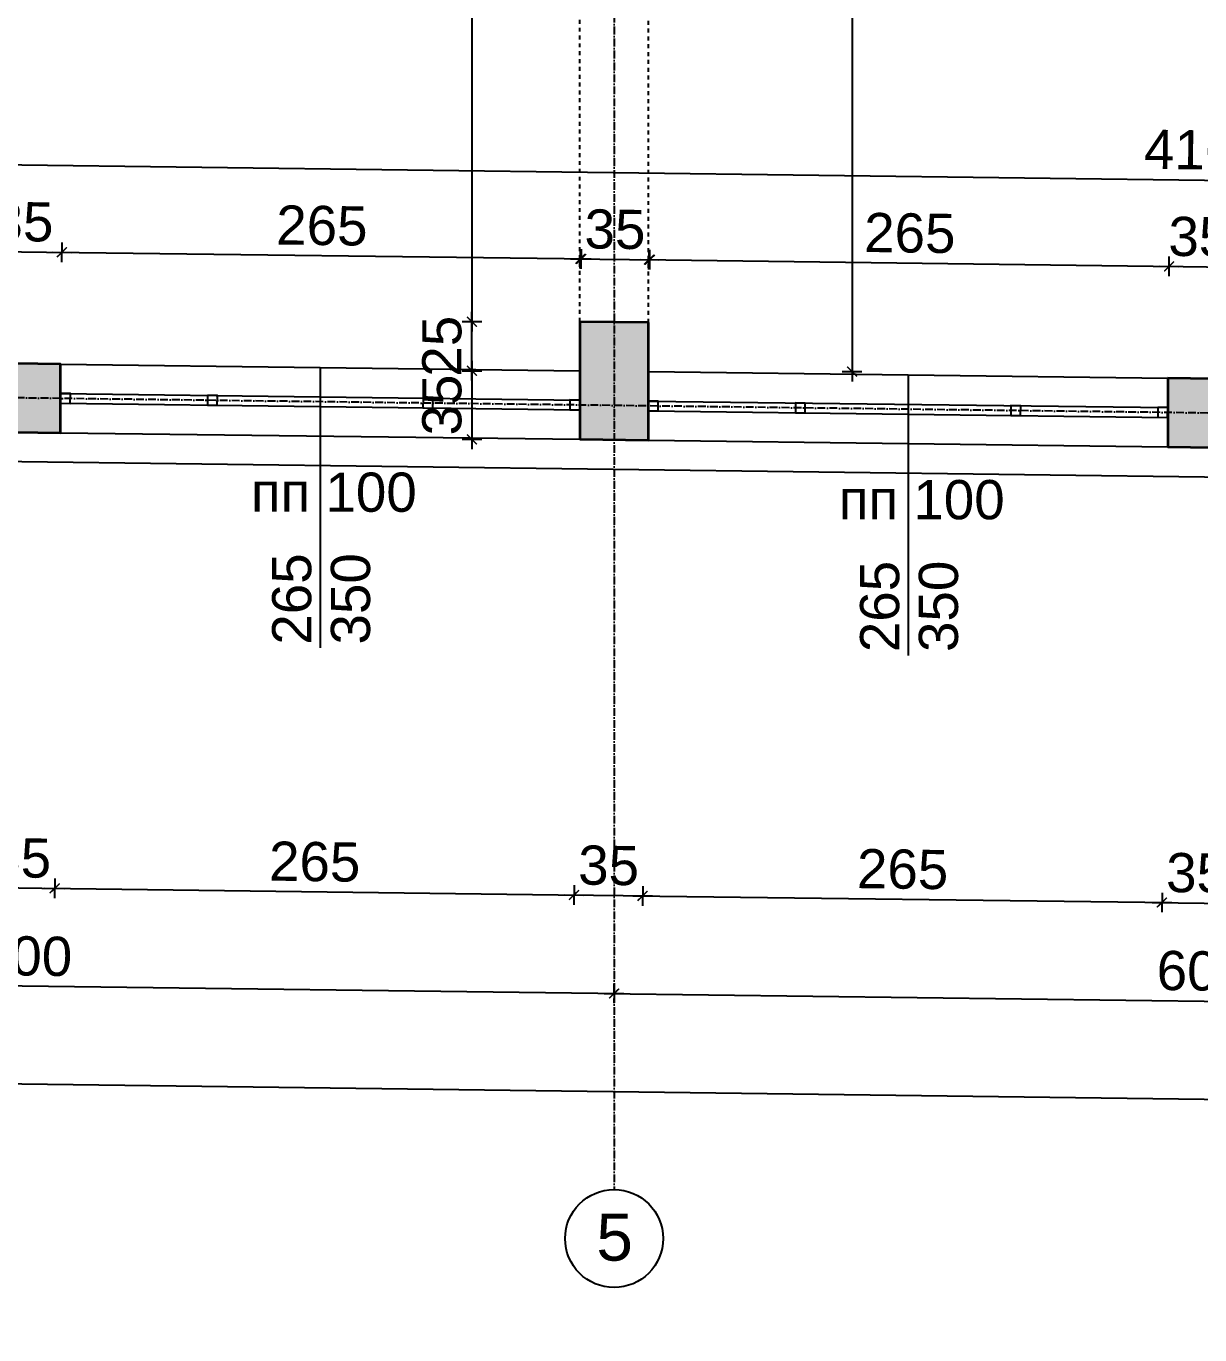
# Model space of a CAD drawing. Header units: inches. Extents: x -72385 to 39588, y -6525 to 66685.
# Drawn here: x -49885 to -49286, y 7801 to 8469 of the extents above; entities that cross this region are included whole.
import ezdxf

# ---------------------------------------------------------------- set-up
doc = ezdxf.new("R2010")
doc.units = ezdxf.units.IN
doc.header["$MEASUREMENT"] = 0
doc.linetypes.add('DashDot', pattern=[0.6, 0.4, -0.1, 0, -0.1])
doc.linetypes.add('Hidden', pattern=[0.4, 0.2, -0.2])
for name, color, linetype, lineweight in [('Изгледни линии', 253, 'Continuous', 25), ('Надписи коти външни', 252, 'Continuous', 25), ('Надписи коти вътрешни', 252, 'Continuous', 25), ('Надписи Оси', 252, 'Continuous', 25), ('Надписи прозорци', 252, 'Continuous', 25), ('Оси', 252, 'DashDot', 25), ('Прозорци', 251, 'Continuous', 25), ('Пунктир', 253, 'Hidden', 25), ('Разрезни линии', 7, 'Continuous', 35), ('Щрих стени', 254, 'Continuous', 25)]:
    doc.layers.add(name, color=color, linetype=linetype, lineweight=lineweight)
doc.styles.add('Arial Regular', font='arial.ttf')
doc.styles.get("Standard").update_dxf_attribs({"font": 'arial.ttf'})
doc.dimstyles.new('Annotative', dxfattribs={"dimscale": 0, "dimtxt": 20, "dimasz": 5, "dimexe": 5, "dimexo": 5, "dimgap": 5, "dimtad": 1, "dimdec": 0, "dimzin": 0, "dimdsep": 46, "dimtxsty": 'Standard', "dimblk": 'ARCHTICK', "dimcen": 5, "dimdle": 5, "dimadec": 0, "dimazin": 0, "dimtfac": 1, "dimtdec": 0, "dimtofl": 0, "dimtmove": 0, "dimatfit": 3, "dimldrblk": 'ARCHTICK', "dimfxl": 5, "dimfxlon": 1, "dimtolj": 1, "dimtzin": 0, "dimarcsym": 1})

# ---------------------------------------------------------------- blocks, each defined once
blk = doc.blocks.new('_ArchTick')
at = {"color": 0, "linetype": 'ByBlock', "const_width": 0.15}
blk.add_lwpolyline([(-0.5, -0.5), (0.5, 0.5)], dxfattribs=at)
blk = doc.blocks.new('*D658')
at = {"layer": 'Defpoints', "color": 0, "ltscale": 50, "transparency": 16777216}
for p in [(-49657.39, 8317.78), (-49602.46, 8317.78), (-49602.34, 8292.78)]:
    blk.add_point(p, dxfattribs=at)
at = {"layer": 'Надписи коти вътрешни', "color": 0, "lineweight": -2, "ltscale": 50, "transparency": 16777216}
for p, q in [((-49657.39, 8287.78), (-49657.39, 8322.78)), ((-49652.39, 8317.78), (-49662.39, 8317.78)), ((-49652.39, 8292.78), (-49662.39, 8292.78))]:
    blk.add_line(p, q, dxfattribs=at)
at = {"layer": 'Надписи коти вътрешни', "color": 0, "lineweight": -2, "ltscale": 50, "transparency": 16777216, "xscale": 5, "yscale": 5, "zscale": 5}
for p, rotation in [((-49657.39, 8317.78), 90), ((-49657.39, 8292.78), 270)]:
    blk.add_blockref('_ArchTick', p, dxfattribs=dict(at, rotation=rotation))
at = {"layer": 'Надписи коти вътрешни', "color": 0, "ltscale": 50, "transparency": 16777216, "insert": (-49672.61, 8305.28), "char_height": 20, "attachment_point": 5, "rotation": 90}
blk.add_mtext('\\A1;25', dxfattribs=at)
blk = doc.blocks.new('*D660')
at = {"layer": 'Defpoints', "color": 0, "ltscale": 50, "transparency": 16777216}
for p in [(-49602.24, 8842.82), (-49657.39, 8317.78), (-49602.46, 8317.78)]:
    blk.add_point(p, dxfattribs=at)
at = {"layer": 'Надписи коти вътрешни', "color": 0, "lineweight": -2, "ltscale": 50, "transparency": 16777216}
for p, q in [((-49657.39, 8847.82), (-49657.39, 8312.78)), ((-49652.39, 8842.82), (-49662.39, 8842.82)), ((-49652.39, 8317.78), (-49662.39, 8317.78))]:
    blk.add_line(p, q, dxfattribs=at)
at = {"layer": 'Надписи коти вътрешни', "color": 0, "lineweight": -2, "ltscale": 50, "transparency": 16777216, "xscale": 5, "yscale": 5, "zscale": 5}
for p, rotation in [((-49657.39, 8842.82), 90), ((-49657.39, 8317.78), 270)]:
    blk.add_blockref('_ArchTick', p, dxfattribs=dict(at, rotation=rotation))
at = {"layer": 'Надписи коти вътрешни', "color": 0, "ltscale": 50, "transparency": 16777216, "insert": (-49672.61, 8580.3), "char_height": 20, "attachment_point": 5, "rotation": 90}
blk.add_mtext('\\A1;525', dxfattribs=at)
blk = doc.blocks.new('*D608')
at = {"layer": 'Defpoints', "color": 0, "ltscale": 50, "transparency": 16777216}
for p in [(-49567.34, 10057.48), (-49567.34, 8292.33), (-49463.39, 8292.33)]:
    blk.add_point(p, dxfattribs=at)
at = {"layer": 'Надписи коти вътрешни', "color": 0, "lineweight": -2, "ltscale": 50, "transparency": 16777216}
for p, q in [((-49463.39, 10062.48), (-49463.39, 8287.33)), ((-49468.39, 10057.48), (-49458.39, 10057.48)), ((-49468.39, 8292.33), (-49458.39, 8292.33))]:
    blk.add_line(p, q, dxfattribs=at)
at = {"layer": 'Надписи коти вътрешни', "color": 0, "lineweight": -2, "ltscale": 50, "transparency": 16777216, "xscale": 5, "yscale": 5, "zscale": 5}
for p, rotation in [((-49463.39, 10057.48), 90), ((-49463.39, 8292.33), 270)]:
    blk.add_blockref('_ArchTick', p, dxfattribs=dict(at, rotation=rotation))
at = {"layer": 'Надписи коти вътрешни', "color": 0, "ltscale": 50, "transparency": 16777216, "insert": (-49478.61, 9174.91), "char_height": 20, "attachment_point": 5, "rotation": 90}
blk.add_mtext('\\A1;1765', dxfattribs=at)
blk = doc.blocks.new('*D663')
at = {"layer": 'Defpoints', "color": 0, "ltscale": 50, "transparency": 16777216}
for p in [(-49866.61, 8353.23), (-49902.34, 8296.6), (-49867.34, 8296.15)]:
    blk.add_point(p, dxfattribs=at)
at = {"layer": 'Надписи коти вътрешни', "color": 0, "lineweight": -2, "ltscale": 50, "transparency": 16777216}
for p, q in [((-49906.61, 8353.74), (-49861.61, 8353.16)), ((-49901.67, 8348.67), (-49901.55, 8358.67)), ((-49866.67, 8348.23), (-49866.55, 8358.23))]:
    blk.add_line(p, q, dxfattribs=at)
at = {"layer": 'Надписи коти вътрешни', "color": 0, "lineweight": -2, "ltscale": 50, "transparency": 16777216, "xscale": 5, "yscale": 5, "zscale": 5}
for p, rotation in [((-49901.61, 8353.67), 179.2706286525344), ((-49866.61, 8353.23), 359.2706286525344)]:
    blk.add_blockref('_ArchTick', p, dxfattribs=dict(at, rotation=rotation))
at = {"layer": 'Надписи коти вътрешни', "color": 0, "ltscale": 50, "transparency": 16777216, "insert": (-49886.42, 8368.7), "char_height": 20, "attachment_point": 5, "rotation": 359.27063}
blk.add_mtext('\\A1;35', dxfattribs=at)
blk = doc.blocks.new('*D664')
at = {"layer": 'Defpoints', "color": 0, "ltscale": 50, "transparency": 16777216}
for p in [(-49601.61, 8349.85), (-49867.34, 8296.15), (-49602.34, 8292.78)]:
    blk.add_point(p, dxfattribs=at)
at = {"layer": 'Надписи коти вътрешни', "color": 0, "lineweight": -2, "ltscale": 50, "transparency": 16777216}
for p, q in [((-49871.61, 8353.29), (-49596.61, 8349.79)), ((-49866.67, 8348.23), (-49866.55, 8358.23)), ((-49601.67, 8344.85), (-49601.55, 8354.85))]:
    blk.add_line(p, q, dxfattribs=at)
at = {"layer": 'Надписи коти вътрешни', "color": 0, "lineweight": -2, "ltscale": 50, "transparency": 16777216, "xscale": 5, "yscale": 5, "zscale": 5}
for p, rotation in [((-49866.61, 8353.23), 179.270628652547), ((-49601.61, 8349.85), 359.270628652547)]:
    blk.add_blockref('_ArchTick', p, dxfattribs=dict(at, rotation=rotation))
at = {"layer": 'Надписи коти вътрешни', "color": 0, "ltscale": 50, "transparency": 16777216, "insert": (-49733.92, 8366.75), "char_height": 20, "attachment_point": 5, "rotation": 359.27063}
blk.add_mtext('\\A1;265', dxfattribs=at)
blk = doc.blocks.new('*D665')
at = {"layer": 'Defpoints', "color": 0, "ltscale": 50, "transparency": 16777216}
for p in [(-49567.06, 8349.41), (-49602.34, 8327.78), (-49567.34, 8327.34)]:
    blk.add_point(p, dxfattribs=at)
at = {"layer": 'Надписи коти вътрешни', "color": 0, "lineweight": -2, "ltscale": 50, "transparency": 16777216}
for p, q in [((-49602.12, 8344.86), (-49601.99, 8354.86)), ((-49567.12, 8344.41), (-49566.99, 8354.41)), ((-49607.06, 8349.92), (-49562.06, 8349.35))]:
    blk.add_line(p, q, dxfattribs=at)
at = {"layer": 'Надписи коти вътрешни', "color": 0, "lineweight": -2, "ltscale": 50, "transparency": 16777216, "xscale": 5, "yscale": 5, "zscale": 5}
for p, rotation in [((-49602.06, 8349.86), 179.2706286525459), ((-49567.06, 8349.41), 359.270628652546)]:
    blk.add_blockref('_ArchTick', p, dxfattribs=dict(at, rotation=rotation))
at = {"layer": 'Надписи коти вътрешни', "color": 0, "ltscale": 50, "transparency": 16777216, "insert": (-49584.36, 8364.85), "char_height": 20, "attachment_point": 5, "rotation": 359.27063}
blk.add_mtext('\\A1;35', dxfattribs=at)
blk = doc.blocks.new('*D666')
at = {"layer": 'Defpoints', "color": 0, "ltscale": 50, "transparency": 16777216}
for p in [(-49301.61, 8346.03), (-49567.34, 8292.33), (-49302.34, 8288.96)]:
    blk.add_point(p, dxfattribs=at)
at = {"layer": 'Надписи коти вътрешни', "color": 0, "lineweight": -2, "ltscale": 50, "transparency": 16777216}
for p, q in [((-49566.67, 8344.41), (-49566.55, 8354.41)), ((-49571.61, 8349.47), (-49296.61, 8345.97)), ((-49301.67, 8341.03), (-49301.55, 8351.03))]:
    blk.add_line(p, q, dxfattribs=at)
at = {"layer": 'Надписи коти вътрешни', "color": 0, "lineweight": -2, "ltscale": 50, "transparency": 16777216, "xscale": 5, "yscale": 5, "zscale": 5}
for p, rotation in [((-49566.61, 8349.41), 179.270628652547), ((-49301.61, 8346.03), 359.270628652547)]:
    blk.add_blockref('_ArchTick', p, dxfattribs=dict(at, rotation=rotation))
at = {"layer": 'Надписи коти вътрешни', "color": 0, "ltscale": 50, "transparency": 16777216, "insert": (-49433.92, 8362.93), "char_height": 20, "attachment_point": 5, "rotation": 359.27063}
blk.add_mtext('\\A1;265', dxfattribs=at)
blk = doc.blocks.new('*D667')
at = {"layer": 'Defpoints', "color": 0, "ltscale": 50, "transparency": 16777216}
for p in [(-49266.61, 8345.59), (-49302.34, 8288.96), (-49267.34, 8288.52)]:
    blk.add_point(p, dxfattribs=at)
at = {"layer": 'Надписи коти вътрешни', "color": 0, "lineweight": -2, "ltscale": 50, "transparency": 16777216}
for p, q in [((-49306.61, 8346.1), (-49261.61, 8345.52)), ((-49301.67, 8341.03), (-49301.55, 8351.03)), ((-49266.67, 8340.59), (-49266.55, 8350.59))]:
    blk.add_line(p, q, dxfattribs=at)
at = {"layer": 'Надписи коти вътрешни', "color": 0, "lineweight": -2, "ltscale": 50, "transparency": 16777216, "xscale": 5, "yscale": 5, "zscale": 5}
for p, rotation in [((-49301.61, 8346.03), 179.2706286525344), ((-49266.61, 8345.59), 359.2706286525344)]:
    blk.add_blockref('_ArchTick', p, dxfattribs=dict(at, rotation=rotation))
at = {"layer": 'Надписи коти вътрешни', "color": 0, "ltscale": 50, "transparency": 16777216, "insert": (-49286.42, 8361.06), "char_height": 20, "attachment_point": 5, "rotation": 359.27063}
blk.add_mtext('\\A1;35', dxfattribs=at)
blk = doc.blocks.new('*D685')
at = {"layer": 'Defpoints', "color": 0, "ltscale": 50, "transparency": 16777216}
for p in [(-47201.05, 8363.57), (-51367.34, 8315.25), (-47202.34, 8262.23)]:
    blk.add_point(p, dxfattribs=at)
at = {"layer": 'Надписи коти вътрешни', "color": 0, "lineweight": -2, "ltscale": 50, "transparency": 16777216}
for p, q in [((-51366.11, 8411.59), (-51365.98, 8421.59)), ((-51371.05, 8416.65), (-47196.05, 8363.5)), ((-47201.11, 8358.57), (-47200.98, 8368.57))]:
    blk.add_line(p, q, dxfattribs=at)
at = {"layer": 'Надписи коти вътрешни', "color": 0, "lineweight": -2, "ltscale": 50, "transparency": 16777216, "xscale": 5, "yscale": 5, "zscale": 5}
for p, rotation in [((-51366.05, 8416.59), 179.2706286525471), ((-47201.05, 8363.57), 359.2706286525471)]:
    blk.add_blockref('_ArchTick', p, dxfattribs=dict(at, rotation=rotation))
at = {"layer": 'Надписи коти вътрешни', "color": 0, "ltscale": 50, "transparency": 16777216, "insert": (-49283.35, 8405.29), "char_height": 20, "attachment_point": 5, "rotation": 359.27063}
blk.add_mtext('\\A1;4165', dxfattribs=at)
blk = doc.blocks.new('*D6078')
at = {"layer": 'Defpoints', "color": 0, "ltscale": 50, "transparency": 16777216}
for p in [(-49902.34, 8261.6), (-49867.34, 8261.15), (-49870.3, 8028.67)]:
    blk.add_point(p, dxfattribs=at)
at = {"layer": 'Надписи коти външни', "color": 0, "lineweight": -2, "ltscale": 50, "transparency": 16777216}
for p, q in [((-49905.23, 8034.11), (-49905.36, 8024.12)), ((-49870.23, 8033.67), (-49870.36, 8023.67)), ((-49910.3, 8029.18), (-49865.3, 8028.61))]:
    blk.add_line(p, q, dxfattribs=at)
at = {"layer": 'Надписи коти външни', "color": 0, "lineweight": -2, "ltscale": 50, "transparency": 16777216, "xscale": 5, "yscale": 5, "zscale": 5}
for p, rotation in [((-49905.3, 8029.12), 179.2706286525464), ((-49870.3, 8028.67), 359.2706286525463)]:
    blk.add_blockref('_ArchTick', p, dxfattribs=dict(at, rotation=rotation))
at = {"layer": 'Надписи коти външни', "color": 0, "ltscale": 50, "transparency": 16777216, "insert": (-49887.6, 8044.11), "char_height": 20, "attachment_point": 5, "rotation": 359.27063}
blk.add_mtext('\\A1;35', dxfattribs=at)
blk = doc.blocks.new('*D6079')
at = {"layer": 'Defpoints', "color": 0, "ltscale": 50, "transparency": 16777216}
for p in [(-49867.34, 8261.15), (-49602.34, 8257.78), (-49605.3, 8025.3)]:
    blk.add_point(p, dxfattribs=at)
at = {"layer": 'Надписи коти външни', "color": 0, "lineweight": -2, "ltscale": 50, "transparency": 16777216}
for p, q in [((-49870.23, 8033.67), (-49870.36, 8023.67)), ((-49875.3, 8028.73), (-49600.3, 8025.23)), ((-49605.23, 8030.3), (-49605.36, 8020.3))]:
    blk.add_line(p, q, dxfattribs=at)
at = {"layer": 'Надписи коти външни', "color": 0, "lineweight": -2, "ltscale": 50, "transparency": 16777216, "xscale": 5, "yscale": 5, "zscale": 5}
for p, rotation in [((-49870.3, 8028.67), 179.2706286525463), ((-49605.3, 8025.3), 359.2706286525462)]:
    blk.add_blockref('_ArchTick', p, dxfattribs=dict(at, rotation=rotation))
at = {"layer": 'Надписи коти външни', "color": 0, "ltscale": 50, "transparency": 16777216, "insert": (-49737.6, 8042.19), "char_height": 20, "attachment_point": 5, "rotation": 359.27063}
blk.add_mtext('\\A1;265', dxfattribs=at)
blk = doc.blocks.new('*D6080')
at = {"layer": 'Defpoints', "color": 0, "ltscale": 50, "transparency": 16777216}
for p in [(-49602.34, 8257.78), (-49567.34, 8257.33), (-49570.3, 8024.85)]:
    blk.add_point(p, dxfattribs=at)
at = {"layer": 'Надписи коти външни', "color": 0, "lineweight": -2, "ltscale": 50, "transparency": 16777216}
for p, q in [((-49605.23, 8030.3), (-49605.36, 8020.3)), ((-49570.23, 8029.85), (-49570.36, 8019.85)), ((-49610.3, 8025.36), (-49565.3, 8024.79))]:
    blk.add_line(p, q, dxfattribs=at)
at = {"layer": 'Надписи коти външни', "color": 0, "lineweight": -2, "ltscale": 50, "transparency": 16777216, "xscale": 5, "yscale": 5, "zscale": 5}
for p, rotation in [((-49605.3, 8025.3), 179.2706286525403), ((-49570.3, 8024.85), 359.2706286525403)]:
    blk.add_blockref('_ArchTick', p, dxfattribs=dict(at, rotation=rotation))
at = {"layer": 'Надписи коти външни', "color": 0, "ltscale": 50, "transparency": 16777216, "insert": (-49587.6, 8040.29), "char_height": 20, "attachment_point": 5, "rotation": 359.27063}
blk.add_mtext('\\A1;35', dxfattribs=at)
blk = doc.blocks.new('*D6081')
at = {"layer": 'Defpoints', "color": 0, "ltscale": 50, "transparency": 16777216}
for p in [(-49567.34, 8257.33), (-49302.34, 8253.96), (-49305.3, 8021.48)]:
    blk.add_point(p, dxfattribs=at)
at = {"layer": 'Надписи коти външни', "color": 0, "lineweight": -2, "ltscale": 50, "transparency": 16777216}
for p, q in [((-49570.23, 8029.85), (-49570.36, 8019.85)), ((-49305.23, 8026.48), (-49305.36, 8016.48)), ((-49575.3, 8024.91), (-49300.3, 8021.41))]:
    blk.add_line(p, q, dxfattribs=at)
at = {"layer": 'Надписи коти външни', "color": 0, "lineweight": -2, "ltscale": 50, "transparency": 16777216, "xscale": 5, "yscale": 5, "zscale": 5}
for p, rotation in [((-49570.3, 8024.85), 179.2706286525486), ((-49305.3, 8021.48), 359.2706286525486)]:
    blk.add_blockref('_ArchTick', p, dxfattribs=dict(at, rotation=rotation))
at = {"layer": 'Надписи коти външни', "color": 0, "ltscale": 50, "transparency": 16777216, "insert": (-49437.6, 8038.37), "char_height": 20, "attachment_point": 5, "rotation": 359.27063}
blk.add_mtext('\\A1;265', dxfattribs=at)
blk = doc.blocks.new('*D6052')
at = {"layer": 'Defpoints', "color": 0, "ltscale": 50, "transparency": 16777216}
for p in [(-49302.34, 8253.96), (-49267.34, 8253.51), (-49270.3, 8021.03)]:
    blk.add_point(p, dxfattribs=at)
at = {"layer": 'Надписи коти външни', "color": 0, "lineweight": -2, "ltscale": 50, "transparency": 16777216}
for p, q in [((-49305.23, 8026.48), (-49305.36, 8016.48)), ((-49270.23, 8026.03), (-49270.36, 8016.03)), ((-49310.3, 8021.54), (-49265.3, 8020.97))]:
    blk.add_line(p, q, dxfattribs=at)
at = {"layer": 'Надписи коти външни', "color": 0, "lineweight": -2, "ltscale": 50, "transparency": 16777216, "xscale": 5, "yscale": 5, "zscale": 5}
for p, rotation in [((-49305.3, 8021.48), 179.2706286525464), ((-49270.3, 8021.03), 359.2706286525463)]:
    blk.add_blockref('_ArchTick', p, dxfattribs=dict(at, rotation=rotation))
at = {"layer": 'Надписи коти външни', "color": 0, "ltscale": 50, "transparency": 16777216, "insert": (-49287.6, 8036.47), "char_height": 20, "attachment_point": 5, "rotation": 359.27063}
blk.add_mtext('\\A1;35', dxfattribs=at)
blk = doc.blocks.new('*D6139')
at = {"layer": 'Defpoints', "color": 0, "ltscale": 50, "transparency": 16777216}
for p in [(-50184.84, 7982.67), (-49584.84, 7975.03), (-49584.84, 7975.03)]:
    blk.add_point(p, dxfattribs=at)
at = {"layer": 'Надписи коти външни', "color": 0, "lineweight": -2, "ltscale": 50, "transparency": 16777216}
for p, q in [((-50189.84, 7982.73), (-49579.84, 7974.97)), ((-50184.84, 7982.67), (-50184.9, 7977.67)), ((-49584.84, 7975.03), (-49584.9, 7970.03))]:
    blk.add_line(p, q, dxfattribs=at)
at = {"layer": 'Надписи коти външни', "color": 0, "lineweight": -2, "ltscale": 50, "transparency": 16777216, "xscale": 5, "yscale": 5, "zscale": 5}
for p, rotation in [((-50184.84, 7982.67), 179.270628652557), ((-49584.84, 7975.03), 359.270628652557)]:
    blk.add_blockref('_ArchTick', p, dxfattribs=dict(at, rotation=rotation))
at = {"layer": 'Надписи коти външни', "color": 0, "ltscale": 50, "transparency": 16777216, "insert": (-49884.64, 7994.06), "char_height": 20, "attachment_point": 5, "rotation": 359.27063}
blk.add_mtext('\\A1;600', dxfattribs=at)
blk = doc.blocks.new('*D6140')
at = {"layer": 'Defpoints', "color": 0, "ltscale": 50, "transparency": 16777216}
for p in [(-49584.84, 7975.03), (-48984.84, 7967.39), (-48984.84, 7967.39)]:
    blk.add_point(p, dxfattribs=at)
at = {"layer": 'Надписи коти външни', "color": 0, "lineweight": -2, "ltscale": 50, "transparency": 16777216}
for p, q in [((-49584.84, 7975.03), (-49584.77, 7980.03)), ((-49589.84, 7975.1), (-48979.84, 7967.33)), ((-48984.84, 7967.39), (-48984.77, 7972.39))]:
    blk.add_line(p, q, dxfattribs=at)
at = {"layer": 'Надписи коти външни', "color": 0, "lineweight": -2, "ltscale": 50, "transparency": 16777216, "xscale": 5, "yscale": 5, "zscale": 5}
for p, rotation in [((-49584.84, 7975.03), 179.2706286525473), ((-48984.84, 7967.39), 359.2706286525473)]:
    blk.add_blockref('_ArchTick', p, dxfattribs=dict(at, rotation=rotation))
at = {"layer": 'Надписи коти външни', "color": 0, "ltscale": 50, "transparency": 16777216, "insert": (-49284.64, 7986.42), "char_height": 20, "attachment_point": 5, "rotation": 359.27063}
blk.add_mtext('\\A1;600', dxfattribs=at)
blk = doc.blocks.new('*D6190')
at = {"layer": 'Defpoints', "color": 0, "ltscale": 50, "transparency": 16777216}
for p in [(-52317.34, 8292.34), (-40222.34, 8138.36), (-40226.57, 7805.89)]:
    blk.add_point(p, dxfattribs=at)
at = {"layer": 'Надписи коти външни', "color": 0, "lineweight": -2, "ltscale": 50, "transparency": 16777216}
for p, q in [((-52326.57, 7959.93), (-40221.57, 7805.83)), ((-52321.51, 7964.87), (-52321.63, 7954.87)), ((-40226.51, 7810.89), (-40226.63, 7800.89))]:
    blk.add_line(p, q, dxfattribs=at)
at = {"layer": 'Надписи коти външни', "color": 0, "lineweight": -2, "ltscale": 50, "transparency": 16777216, "xscale": 5, "yscale": 5, "zscale": 5}
for p, rotation in [((-52321.57, 7959.87), 179.2706286525472), ((-40226.57, 7805.89), 359.2706286525473)]:
    blk.add_blockref('_ArchTick', p, dxfattribs=dict(at, rotation=rotation))
at = {"layer": 'Надписи коти външни', "color": 0, "ltscale": 50, "transparency": 16777216, "insert": (-46273.88, 7898.09), "char_height": 20, "attachment_point": 5, "rotation": 359.27063}
blk.add_mtext('\\A1;12095', dxfattribs=at)
blk = doc.blocks.new('*D7836')
at = {"layer": 'Defpoints', "color": 0, "ltscale": 10, "transparency": 16777216}
for p in [(-49696.19, 8292.78), (-49696.19, 8257.78), (-49657.39, 8257.78)]:
    blk.add_point(p, dxfattribs=at)
at = {"layer": 'Надписи коти вътрешни', "color": 0, "lineweight": -2, "ltscale": 10, "transparency": 16777216}
for p, q in [((-49662.39, 8292.78), (-49652.39, 8292.78)), ((-49657.39, 8297.78), (-49657.39, 8252.78)), ((-49662.39, 8257.78), (-49652.39, 8257.78))]:
    blk.add_line(p, q, dxfattribs=at)
at = {"layer": 'Надписи коти вътрешни', "color": 0, "lineweight": -2, "ltscale": 10, "transparency": 16777216, "xscale": 5, "yscale": 5, "zscale": 5}
for p, rotation in [((-49657.39, 8292.78), 90), ((-49657.39, 8257.78), 270)]:
    blk.add_blockref('_ArchTick', p, dxfattribs=dict(at, rotation=rotation))
at = {"layer": 'Надписи коти вътрешни', "color": 0, "ltscale": 10, "transparency": 16777216, "insert": (-49672.61, 8275.28), "char_height": 20, "attachment_point": 5, "rotation": 90}
blk.add_mtext('\\A1;35', dxfattribs=at)

msp = doc.modelspace()

# ---------------------------------------------------------------- hatches: boundary and pattern name
at = {"layer": 'Щрих стени', "ltscale": 10}
h = msp.add_hatch(color=256, dxfattribs=at)
h.dxf.hatch_style = 1
h.paths.add_polyline_path([(-51067.34, 8311.43), (-51102.34, 8311.88), (-51102.34, 8276.87), (-51067.34, 8276.43)])
h.paths.add_polyline_path([(-50767.34, 8332.61), (-50802.34, 8333.06), (-50802.34, 8273.05), (-50767.34, 8272.61)])
h.paths.add_polyline_path([(-50467.34, 8303.79), (-50502.34, 8304.24), (-50502.34, 8269.23), (-50467.34, 8268.79)])
h.paths.add_polyline_path([(-50167.34, 8324.97), (-50202.34, 8325.42), (-50202.34, 8265.42), (-50167.34, 8264.97)])
h.paths.add_polyline_path([(-49867.34, 8296.15), (-49902.34, 8296.6), (-49902.34, 8261.6), (-49867.34, 8261.15)])
h.paths.add_polyline_path([(-49567.34, 8317.34), (-49602.34, 8317.78), (-49602.34, 8257.78), (-49567.34, 8257.33)])
h.paths.add_polyline_path([(-49267.34, 8288.52), (-49302.34, 8288.96), (-49302.34, 8253.96), (-49267.34, 8253.51)])
h.paths.add_polyline_path([(-48967.34, 8309.7), (-49002.34, 8310.14), (-49002.34, 8250.14), (-48967.34, 8249.69)])
h.paths.add_polyline_path([(-48667.34, 8280.88), (-48702.34, 8281.32), (-48702.34, 8246.32), (-48667.34, 8245.87)])
h.paths.add_polyline_path([(-48367.34, 8302.06), (-48402.34, 8302.51), (-48402.34, 8242.5), (-48367.34, 8242.05)])
h.paths.add_polyline_path([(-48067.34, 8273.24), (-48102.34, 8273.68), (-48102.34, 8238.68), (-48067.34, 8238.24)])
h.paths.add_polyline_path([(-47767.34, 8294.42), (-47802.34, 8294.87), (-47802.34, 8234.86), (-47767.34, 8234.42)])
h.paths.add_polyline_path([(-47467.34, 8265.6), (-47502.34, 8266.05), (-47502.34, 8231.04), (-47467.34, 8230.6)])

# ---------------------------------------------------------------- linework, layer by layer
at = {"layer": 'Изгледни линии', "ltscale": 50}
for p, q in [((-49867.34, 8296.15), (-49602.34, 8292.78)), ((-49567.34, 8292.33), (-49302.34, 8288.96)), ((-51982.34, 8273.07), (-47487.34, 8215.85)), ((-49867.34, 8261.15), (-49602.34, 8257.78)), ((-49567.34, 8257.33), (-49302.34, 8253.96))]:
    msp.add_line(p, q, dxfattribs=at)
at = {"layer": 'Надписи Оси', "ltscale": 50}
msp.add_circle((-49584.84, 7850.02), 25, dxfattribs=at)
at = {"layer": 'Надписи прозорци', "ltscale": 50}
for p, q in [((-49734.84, 8294.47), (-49734.84, 8151.32)), ((-49434.84, 8290.65), (-49434.84, 8147.5))]:
    msp.add_line(p, q, dxfattribs=at)
at = {"layer": 'Оси', "ltscale": 10}
for p, q in [((-49584.84, 10475.23), (-49584.84, 7875.02)), ((-39839.84, 8151), (-52699.84, 8314.71))]:
    msp.add_line(p, q, dxfattribs=at)
at = {"layer": 'Прозорци', "ltscale": 50}
for p, q in [((-49867.34, 8281.15), (-49602.34, 8277.78)), ((-49867.34, 8276.15), (-49602.34, 8272.78)), ((-49567.34, 8277.33), (-49302.34, 8273.96)), ((-49567.34, 8272.33), (-49302.34, 8268.96))]:
    msp.add_line(p, q, dxfattribs=at)
for points in [[(-49867.34, 8276.15), (-49862.34, 8276.09), (-49862.27, 8281.09), (-49867.27, 8281.15), (-49867.34, 8276.15)], [(-49792.35, 8275.2), (-49787.35, 8275.13), (-49787.29, 8280.13), (-49792.29, 8280.2), (-49792.35, 8275.2)], [(-49682.39, 8273.8), (-49677.39, 8273.73), (-49677.33, 8278.73), (-49682.32, 8278.8), (-49682.39, 8273.8)], [(-49607.4, 8272.85), (-49602.4, 8272.78), (-49602.34, 8277.78), (-49607.34, 8277.85), (-49607.4, 8272.85)], [(-49567.34, 8272.33), (-49562.34, 8272.27), (-49562.27, 8277.27), (-49567.27, 8277.33), (-49567.34, 8272.33)], [(-49492.35, 8271.38), (-49487.35, 8271.31), (-49487.29, 8276.31), (-49492.29, 8276.38), (-49492.35, 8271.38)], [(-49382.39, 8269.98), (-49377.39, 8269.91), (-49377.33, 8274.91), (-49382.32, 8274.98), (-49382.39, 8269.98)], [(-49307.4, 8269.03), (-49302.4, 8268.97), (-49302.34, 8273.96), (-49307.34, 8274.03), (-49307.4, 8269.03)]]:
    msp.add_lwpolyline(points, dxfattribs=at)
at = {"layer": 'Пунктир', "ltscale": 10}
for p, q in [((-49602.34, 8317.78), (-49602.34, 8842.82)), ((-49567.34, 8317.34), (-49567.34, 8842.38))]:
    msp.add_line(p, q, dxfattribs=at)
at = {"layer": 'Разрезни линии', "ltscale": 50}
for p, q in [((-49567.34, 8317.34), (-49602.34, 8317.78)), ((-49602.34, 8317.78), (-49602.34, 8257.78)), ((-49567.34, 8257.33), (-49567.34, 8317.34)), ((-49602.34, 8257.78), (-49567.34, 8257.33))]:
    msp.add_line(p, q, dxfattribs=at)
for points in [[(-49902.34, 8296.6), (-49902.34, 8261.6), (-49867.34, 8261.15), (-49867.34, 8296.15)], [(-49302.34, 8288.96), (-49302.34, 8253.96), (-49267.34, 8253.51), (-49267.34, 8288.52)]]:
    msp.add_lwpolyline(points, close=True, dxfattribs=at)

# ---------------------------------------------------------------- texts
at = {"layer": 'Надписи Оси', "ltscale": 100, "insert": (-49598.16, 7862.74), "char_height": 24, "width": 27.2128, "attachment_point": 1, "style": 'Arial Regular'}
msp.add_mtext('\\pxqc;5', dxfattribs=at)
at = {"layer": 'Надписи прозорци', "ltscale": 100, "char_height": 20, "width": 180.4891, "attachment_point": 1, "style": 'Arial Regular'}
for insert in [(-49770.15, 8240.82), (-49470.15, 8237)]:
    msp.add_mtext('пп 100', dxfattribs=dict(at, insert=insert))
at = {"layer": 'Надписи прозорци', "ltscale": 100, "char_height": 20, "width": 180.4891, "attachment_point": 3, "rotation": 90, "style": 'Arial Regular'}
for s, insert in [('265', (-49759.35, 8199.61)), ('350', (-49729.35, 8199.69)), ('265', (-49459.35, 8195.79)), ('350', (-49429.35, 8195.87))]:
    msp.add_mtext(s, dxfattribs=dict(at, insert=insert))

# ---------------------------------------------------------------- dimensions: what is measured, and where the dimension line sits
at = {"layer": 'Надписи коти външни', "ltscale": 50}
dim = msp.add_aligned_dim(p1=(-52317.34, 8292.34), p2=(-40222.34, 8138.36), distance=-332.5, text='12095', dimstyle='Annotative', override={"dimscale": 0, "dimtix": 0, "dimtofl": 0, "dimtmove": 0, "dimatfit": 3}, dxfattribs=at)
dim.commit()
dim.dimension.update_dxf_attribs({"geometry": '*D6190', "text_midpoint": (-46273.88, 7898.09)})
for base, p1, p2, picture, middle in [((-49870.3, 8028.67), (-49902.34, 8261.6), (-49867.34, 8261.15), '*D6078', (-49887.8, 8028.89)), ((-49570.3, 8024.85), (-49602.34, 8257.78), (-49567.34, 8257.33), '*D6080', (-49587.8, 8025.07)), ((-49270.3, 8021.03), (-49302.34, 8253.96), (-49267.34, 8253.51), '*D6052', (-49287.8, 8021.25))]:
    dim = msp.add_linear_dim(base=base, p1=p1, p2=p2, angle=359.27063, dimstyle='Annotative', override={"dimscale": 0, "dimtix": 0, "dimtofl": 0, "dimtmove": 0, "dimatfit": 3}, dxfattribs=at)
    dim.commit()
    dim.dimension.update_dxf_attribs({"geometry": picture, "text_midpoint": middle, "dimtype": 129})
for p1, p2, distance, picture, middle in [((-49867.34, 8261.15), (-49602.34, 8257.78), -232.5, '*D6079', (-49737.6, 8042.19)), ((-49567.34, 8257.33), (-49302.34, 8253.96), -232.5, '*D6081', (-49437.6, 8038.37)), ((-50184.84, 7982.67), (-49584.84, 7975.03), 0, '*D6139', (-49884.64, 7994.06)), ((-49584.84, 7975.03), (-48984.84, 7967.39), 0, '*D6140', (-49284.64, 7986.42))]:
    dim = msp.add_aligned_dim(p1=p1, p2=p2, distance=distance, dimstyle='Annotative', override={"dimscale": 0, "dimtix": 0, "dimtofl": 0, "dimtmove": 0, "dimatfit": 3}, dxfattribs=at)
    dim.commit()
    dim.dimension.update_dxf_attribs({"geometry": picture, "text_midpoint": middle})
at = {"layer": 'Надписи коти вътрешни', "ltscale": 50}
for base, p1, p2, picture, middle in [((-49463.39, 8292.33), (-49567.34, 10057.48), (-49567.34, 8292.33), '*D608', (-49478.61, 9174.91)), ((-49657.39, 8317.78), (-49602.24, 8842.82), (-49602.46, 8317.78), '*D660', (-49672.61, 8580.3))]:
    dim = msp.add_linear_dim(base=base, p1=p1, p2=p2, angle=90, dimstyle='Annotative', override={"dimscale": 0, "dimtix": 0, "dimtofl": 0, "dimtmove": 0, "dimatfit": 3}, dxfattribs=at)
    dim.commit()
    dim.dimension.update_dxf_attribs({"geometry": picture, "text_midpoint": middle})
for p1, p2, distance, picture, middle in [((-51367.34, 8315.25), (-47202.34, 8262.23), 101.35, '*D685', (-49283.35, 8405.29)), ((-49867.34, 8296.15), (-49602.34, 8292.78), 57.08, '*D664', (-49733.92, 8366.75)), ((-49567.34, 8292.33), (-49302.34, 8288.96), 57.08, '*D666', (-49433.92, 8362.93))]:
    dim = msp.add_aligned_dim(p1=p1, p2=p2, distance=distance, dimstyle='Annotative', override={"dimscale": 0, "dimtix": 0, "dimtofl": 0, "dimtmove": 0, "dimatfit": 3}, dxfattribs=at)
    dim.commit()
    dim.dimension.update_dxf_attribs({"geometry": picture, "text_midpoint": middle})
for base, p1, p2, angle, picture, middle, dimtype in [((-49866.61, 8353.23), (-49902.34, 8296.6), (-49867.34, 8296.15), 359.27063, '*D663', (-49886.61, 8353.48), 129), ((-49567.06, 8349.41), (-49602.34, 8327.78), (-49567.34, 8327.34), 359.27063, '*D665', (-49584.56, 8349.64), 129), ((-49266.61, 8345.59), (-49302.34, 8288.96), (-49267.34, 8288.52), 359.27063, '*D667', (-49286.61, 8345.84), 129), ((-49657.39, 8317.78), (-49602.34, 8292.78), (-49602.46, 8317.78), 90, '*D658', (-49657.39, 8305.28), 128)]:
    dim = msp.add_linear_dim(base=base, p1=p1, p2=p2, angle=angle, dimstyle='Annotative', override={"dimscale": 0, "dimtix": 0, "dimtofl": 0, "dimtmove": 0, "dimatfit": 3}, dxfattribs=at)
    dim.commit()
    dim.dimension.update_dxf_attribs({"geometry": picture, "text_midpoint": middle, "dimtype": dimtype})
at = {"layer": 'Надписи коти вътрешни', "ltscale": 10}
dim = msp.add_linear_dim(base=(-49657.39, 8257.78), p1=(-49696.19, 8292.78), p2=(-49696.19, 8257.78), angle=270, dimstyle='Annotative', override={"dimscale": 0, "dimtix": 0, "dimtofl": 0, "dimtmove": 0, "dimatfit": 3}, dxfattribs=at)
dim.commit()
dim.dimension.update_dxf_attribs({"geometry": '*D7836', "text_midpoint": (-49657.39, 8275.28), "dimtype": 129})

doc.saveas('drawing.dxf')
